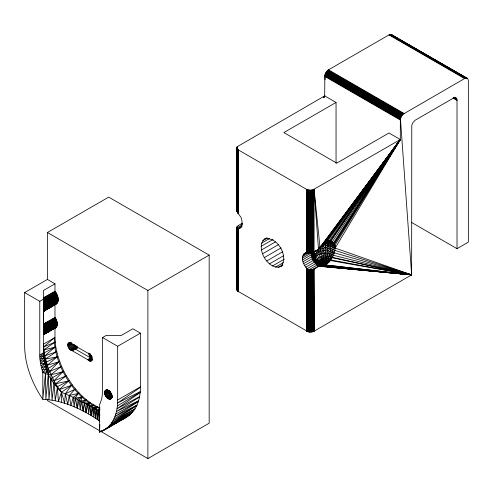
<?xml version="1.0" encoding="UTF-8"?>
<svg xmlns="http://www.w3.org/2000/svg" width="493" height="493" viewBox="0 0 493 493"><rect width="100%" height="100%" fill="white"/><g stroke="black" fill="none" stroke-linecap="round" stroke-linejoin="round"><path stroke-width="0.74" d="M57.015 325.7L43.557 333.521L43.557 334.063L56.652 326.551C58.088 323.544 56.695 320.012 54.982 317.418L54.982 304.323C60.627 302.511 57.761 294.506 54.982 291.221L54.982 283.802L47.42 279.439L24.65 292.583L24.65 346.283C24.903 365.319 32.298 383.677 42.799 399.324C63.443 400.137 83.126 409.584 99.839 421.232M56.171 326.187L43.557 333.299L43.557 332.793L57.213 324.702M56.375 325.189L43.557 332.516L43.557 299.134L39.773 301.315L24.65 292.583M54.84 292.669L43.557 299.91L56.319 293.206L43.557 299.91L55.684 292.183L43.557 298.857L43.557 297.815L54.982 291.221M56.325 327.019L43.557 334.587L55.715 327.562L56.652 326.551M43.557 334.322L56.498 326.797M55.167 304.526L43.557 311.243L57.114 303.189M54.982 327.894L54.982 337.502L43.557 344.102C44.45 352.421 43.285 360.987 46.219 368.986C48.77 378.088 55.259 385.353 61.428 392.243L64.608 403.317L65.292 393.784L71.448 385.372L72.292 384.885C79.583 394.511 88.685 403.329 100.042 407.884M47.42 399.047L47.42 400.587L147.888 458.589L209.168 423.21L209.168 255.121L108.7 197.12L47.42 232.499L47.42 279.439M336.047 163.238L336.047 102.445L324.702 95.895L323.883 97.189L324.702 95.895L324.832 75.176L326.181 72.064L328.48 69.84L388.965 34.917L390.857 34.411L467.241 78.301L468.06 79.244L468.35 80.747L468.35 242.131L457.011 248.675L457.011 100.393C457.338 98.28 454.891 96.868 453.227 98.212L414.94 120.354L412.752 122.856L411.778 125.376L411.643 274.866L314.09 331.191L311.693 331.986L308.267 331.857L237.33 290.901L236.923 289.724L236.923 227.501L237.33 226.41L238.489 225.443M236.954 227.76C242.852 231.895 243.259 218.553 239.974 216.002C239.093 214.258 237.306 212.914 236.954 210.905L236.923 147.857L237.33 146.674L324.702 95.895L323.883 97.189M237.108 290.519L237.108 228.105M237.946 213.105L238.033 149.73L236.967 148.257M238.033 213.241L238.033 149.73L306.529 189.324L309.616 190.199L312.987 189.811L400.31 139.544L400.341 119.448L401.413 116.311L403.108 114.197L464.572 78.566L466.014 78.06L467.241 78.301M238.489 213.851L238.489 150.038L238.051 213.266M307.614 252.878L307.059 189.589L307.053 252.829L310.313 252.891L313.566 252.225L318.879 249.199L400.31 139.544L388.971 132.999L336.774 163.134L283.851 132.574L336.047 102.445M316.789 264.248C313.733 261.068 309.579 255.232 314.17 251.578L314.817 253.944L314.817 257.445L315.853 260.575C314.978 263.317 317.665 265.474 319.994 266.202L411.643 274.866L400.433 118.831L324.832 75.176L325.158 79.767M302.425 258.129L310.991 253.186C311.243 258.449 314.238 263.7 318.879 266.275L411.643 274.866L334.414 252.835L330.273 251.239L325.405 250.678L320.13 246.371C325.133 245.28 330.593 245.643 335.154 248.096L411.643 274.866L325.398 264.981L324.382 263.324L322.921 250.82L322.767 243.875L328.042 243.875L334.913 245.841L334.963 250.407L333.502 255.294L330.815 259.953L327.309 263.663L323.507 265.85L318.879 266.275C315.779 268.204 311.447 271.526 307.644 269.098C303.201 265.499 299.374 255.873 305.919 252.558M327.081 241.256L325.405 242.069L325.398 264.981L329.657 259.404L331.771 254.474L332.911 249.433L332.911 245.039L331.771 241.971L328.356 241.108M55.734 346.708L57.946 356.421L46.256 362.121L45.411 366.194L41.486 367.815L40.537 363.409L44.228 360.691L43.63 355.379L43.63 346.949L54.144 337.988L54.889 347.195L44.764 355.915L48.314 368.388L47.168 371.79L45.467 373.355L42.799 399.324L42.799 372.283L41.486 367.815L44.752 363.421L44.764 355.915L44.234 352.871L55.734 346.708L54.982 337.502M237.232 211.854L237.33 146.674L236.954 210.905M237.262 226.521L236.923 289.724M307.614 269.079L307.059 331.45L307.207 268.808M111.782 396.994C111.344 392.755 111.369 392.952 111.732 397.37C111.258 400.267 107.573 399.047 106.519 397.204C102.008 393.155 106.371 386.611 109.902 391.843L108.207 390.376M237.115 211.577L237.33 149.034M237.349 212.126L237.638 149.397L237.638 212.619L238.033 149.73M237.638 228.53L237.638 291.264L237.928 228.573M238.279 213.58L238.489 150.038M310.313 332.091L310.282 269.917L309.616 332.066L309.826 269.868M46.256 362.121L46.219 368.986L42.799 372.283C49.115 376.683 56.288 373.361 62.981 371.617L63.825 371.137L61.545 366.274L57.946 356.421M237.638 291.264L238.008 228.579L238.033 291.597M61.545 366.274L50.902 374.637L50.939 379.172L53.99 380.756L57.515 386.654L55.259 400.661L53.99 380.756L48.314 368.388L59.579 361.357M48.314 368.388L48.949 399.589L50.939 379.172L52.387 377.718L62.981 371.617C59.148 363.914 56.276 355.7 54.889 347.195L43.859 349.876L43.63 355.379L39.964 359.126L40.537 363.409L44.752 363.421L45.436 359.003L56.658 351.521M111.732 397.37L111.788 396.477M111.732 395.75L111.738 395.38M140.431 333.139L117.661 346.283L117.661 399.983C117.975 412.69 112.86 427.986 99.512 432.065L99.512 405.024L101.774 398.763L102.489 393.229L102.538 337.551L106.322 335.369L121.444 335.369L132.87 328.769L140.431 333.139L140.431 386.839C140.505 398.079 137.079 410.965 126.726 416.992L103.536 430.377M57.977 301.451L43.557 309.709L57.231 301.506L57.231 298.573L58.075 298.092M111.646 397.715L111.738 396.828M90.108 402.534L87.982 404.839L86.053 412.573L86.318 403.927L73.21 397.296L61.428 392.243L57.515 386.654L53.971 383.48L52.098 400.039L50.939 379.172M99.956 409.473L98.575 411.273L97.244 419.223L97.534 410.564L99.839 409.208M102.15 430.568L99.512 432.065L99.839 424.399M111.664 397.118C108.127 402.306 102.156 388.626 108.7 390.659M111.646 395.306L111.664 394.973M111.566 397.401L111.375 398.307M242.143 223.175L241.915 225.239M99.808 408.617L96.77 407.366L92.524 407.434L91.088 415.328L89.27 403.021L86.318 403.927L93.892 408.253L93.319 416.653L92.524 407.434L93.085 405.443C79.891 397.574 69.944 385.15 62.981 371.617L53.99 380.756L66.389 375.888L72.292 384.885M318.959 248.01L318.879 249.199L312.248 252.619L312.359 189.99L312.359 252.601M44.234 352.871L43.852 358.004L40.204 361.252L44.228 360.691L44.764 355.915L55.82 352.008M99.931 410.94L98.575 411.273L99.524 411.957L98.902 420.449L98.575 411.273L93.892 408.253L95.377 417.953L96.77 407.366L97.608 406.879M67.775 344.903C67.504 342.136 71.06 342.241 72.169 344.151L87.828 353.148C92.875 353.389 93.923 365.264 87.711 359.674L72.218 350.726C69.581 350.289 67.923 347.411 67.775 344.903L71.559 342.721M88.931 352.982L89.11 355.17L90.681 357.955L87.711 359.674M111.196 398.554L111.264 397.869M282.52 265.598C269.277 274.003 252.576 245.083 266.479 237.817M110.987 398.757L111.079 398.03L112.404 397.266M312.71 258.24L312.149 254.394L312.463 252.163M314.17 251.578L313.64 255.22L314.127 261.007M321.43 266.263L411.643 274.866L330.815 259.953L329.139 261.968L325.405 264.975L323.507 263.663L319.994 257.001L317.899 249.427C323.396 247.48 329.768 247.64 334.963 250.407L411.643 274.866L325.38 264.994C321.017 264.396 316.857 262.208 314.164 258.683L315.877 256.298L316.401 252.829L315.847 250.401M82.621 396.495L81.783 396.976L80.951 401.099L83.268 411.15L84.58 402.997L85.486 400.193L86.33 399.706M110.752 398.923L110.87 398.184M311.933 255.682L311.89 252.169L312.149 254.394L313.949 259.971C316.765 263.287 321.122 264.926 325.405 264.975C329.398 258.049 332.066 249.248 329.792 241.36L325.405 243.727L322.718 245.921L325.405 248.115L332.479 243.302L334.408 244.22L335.154 248.096C329.848 251.294 321.997 256.274 323.907 263.465L325.405 264.975L326.902 258.739L327.888 250.82L327.888 242.205L325.405 242.069M334.963 250.407C330.649 252.977 325.99 256.107 324.382 261.13L325.405 264.975C321.331 263.311 318.01 260.113 315.877 256.298C320.863 252.582 328.073 252.515 333.502 255.294L411.643 274.866L323.507 265.85C321.029 263.86 325.836 262.301 327.309 263.663M320.154 246.956C320.616 252.065 321.621 256.952 321.676 261.962L323.507 263.663L313.949 259.971L312.34 257.124M110.487 399.047L110.642 398.264M75.571 389.045L65.292 393.784L67.787 404.439L69.236 395.485L78.184 393.414L75.182 398.233L77.29 408.327L79.059 400.137L81.783 396.976L75.182 398.233L74.16 406.965L73.21 397.296L79.022 392.927M111.375 394.4L111.529 394.856L106.833 397.561M324.881 263.237C325.688 258.252 330.452 255.294 334.414 252.835M73.21 397.296L70.98 405.665L69.236 395.485L74.726 389.532M109.902 399.164L110.136 398.344L112.04 397.222M57.533 302.573L43.557 310.615L56.868 302.714L57.139 301.932L43.557 309.974L57.854 301.852M61.428 392.243L58.402 401.431L57.441 387.788L59.425 389.495L71.448 385.372L61.428 392.243L61.489 402.313M109.582 399.151L109.853 398.344L112.466 396.847M314.09 251.966L314.09 189.324L318.496 249.421L400.31 139.544L334.913 245.304L334.963 246.013C329.213 249.304 322.04 254.141 322.477 261.586L323.907 263.465M109.255 399.096L109.569 398.264L112.127 396.742M320.505 246.254L318.632 249.082M42.799 372.283L47.168 371.79L47.217 365.251L57.108 356.907L45.436 359.003L45.411 366.194L42.096 370.046L46.219 368.986L47.217 365.251L58.741 361.844L49.547 371.525L48.24 374.588L45.837 399.336L45.467 373.355M108.91 398.997L109.273 398.184L111.905 396.68M325.405 263.207L326.434 261.13L330.815 257.001L411.643 274.866L321.954 266.208L323.507 265.85L319.994 266.202L318.879 265.789L325.405 264.975L315.847 262.775L314.509 261.567M108.565 398.855L108.978 398.03M315.853 260.575C319.014 255.115 327.198 255.134 332.294 257.697L411.643 274.866L322.89 265.998M237.33 209.297L237.108 209.691M335.154 248.096L400.31 139.544L322.89 244.362L319.994 247.492L314.09 189.324M43.557 310.923L57.336 302.899M313.357 259.497L312.673 258.03C313.493 252.305 320.542 250.777 325.405 250.678L330.68 246.371L334.408 244.22L400.31 139.544L322.89 244.362M321.498 245.705L323.174 243.548L325.423 242.47L400.31 139.544L333.983 243.542L334.913 245.841L334.913 245.304M323.87 97.189L324.702 95.895L323.79 97.127M400.31 139.544L330.341 241.059L330.815 241.243L328.332 240.8L329.139 241.176L400.31 139.544L330.815 241.243L326.902 241.391L325.423 242.47L327.303 241.588L400.31 139.544L332.3 241.792L331.771 241.971L333.502 242.796C331.425 240.436 327.851 240.997 325.423 242.47L400.31 139.544L333.502 242.796L333.983 243.542L331.771 241.971L325.405 245.767M321.676 245.483L326.902 241.391L327.303 241.588M108.207 398.671L108.737 397.931L112.028 396.033M107.511 398.19L108.078 397.426L112.071 395.17M111.085 393.371L111.196 393.944L109.902 391.843M318.496 249.421L319.858 247.708M107.166 397.894L107.801 397.148M54.982 283.802L43.557 290.402L43.557 352.834L39.822 357.049L39.964 359.126L43.852 358.004L43.859 349.876L55.173 342.019M56.868 303.448L43.557 311.225L56.276 303.676M87.982 404.839L88.672 413.972L89.578 405.733L93.085 405.443L96.77 407.366L95.186 409.048L95.377 417.953M325.398 242.482L323.174 243.548L323.507 243.782M59.425 389.495L69.223 380.485M280.529 266.744C289.637 257.149 277.356 235.876 264.488 238.969M326.434 263.324L330.815 259.953C326.6 256.095 312.963 260.507 319.994 266.202L322.921 265.351M317.437 264.796L325.405 264.975L321.676 266.269C317.196 263.157 324.406 259.737 327.426 261.302L332.294 257.697M72.218 350.726L76.47 348.496L76.939 346.061M106.217 396.822L111.338 393.771M99.512 432.065L100.8 431.073M53.971 383.48L55.697 383.739L65.551 376.369M43.557 334.587L56.134 327.223M140.135 392.564L116.977 408.759L139.574 396.606M140.419 387.332L117.587 403.009L140.234 391.627M105.933 396.415L106.784 395.842M108.978 390.739L105.742 392.804L104.633 392.866L105.755 393.211L109.729 390.961M136.69 405.745L112.879 420.942L135.057 408.789M138.311 401.61L114.949 416.486L137.029 405.018M111.954 394.184L106.519 397.204L111.449 393.907M56.868 294.272L43.557 302.548L57.114 294.82M139.488 397.044L116.453 411.464L138.558 400.784M112.231 395.294L108.38 397.654L107.856 398.449L108.737 397.931M43.557 298.857L55.339 291.696L43.557 298.857L55.684 292.183M43.557 324.924L55.487 318.201L43.557 324.924L55.241 317.806L43.557 324.924L55.715 318.601L55.093 319.495L43.557 326.736L56.134 319.427M56.325 319.846L43.557 327.623L56.498 320.271M57.706 296.466L43.557 305.062L57.854 297.014M57.977 297.556L43.557 305.999L57.231 298.573L43.557 306.88L58.143 298.616M117.359 405.936L140.197 392.108M57.102 322.373L43.557 330.513L57.163 322.786M43.557 332.516L57.243 324.345M57.336 295.369L43.557 303.577L57.533 295.917M57.015 297.501L43.557 305.537L57.139 298.043L56.868 296.952L43.557 304.082L56.695 296.404L56.276 295.301L43.557 303.066L56.498 295.849M56.652 320.696L43.557 328.492L56.794 321.116M57.299 299.103L43.557 307.299L58.18 299.128M58.18 300.114L43.557 308.797L58.143 300.576M134.854 409.116L111.634 422.939L132.894 411.76M132.42 412.333L108.762 426.439L130.146 414.564M57.213 323.186L43.557 331.241L57.243 323.581M43.557 334.063L56.794 326.286M129.597 415.02L105.391 429.243L127.034 416.807M57.342 299.615L43.557 307.7L57.354 300.114L43.557 308.445L57.342 300.594M57.299 301.063L43.557 309.123L58.075 301.026M55.684 304.169L43.557 311.163L56.029 303.934M113.988 418.791L136.869 405.394M57.015 302.338L43.557 310.208L57.706 302.227M56.911 321.541L43.557 329.33L57.015 321.96M43.557 333.299L57.102 325.386M122.93 418.853L101.576 431.313L126.726 416.992M56.029 294.759L43.557 302.03L56.603 293.736M43.557 299.91L56.011 292.688M43.557 309.425L57.231 301.506M43.557 310.424L56.868 302.714M43.557 331.912L57.25 323.969M55.093 327.888L43.557 334.562L55.487 327.697M107.492 390.049L106.211 390.789L105.225 390.499M43.557 308.082L58.199 299.627M50.539 306.892L44.191 310.553L54.501 304.748M51.808 306.159L53.078 305.426M43.557 311.243L56.603 303.682M43.557 311.225L56.011 304.039M54.982 317.418L43.557 324.018L54.396 318.287M55.931 319.014L43.557 325.83L55.715 318.601L54.643 318.681M43.557 329.737L56.171 322.447L43.557 330.131L56.257 322.86M57.163 325.053L43.557 332.793M43.557 333.718L56.911 326.002M55.931 327.401L43.557 334.494M238.242 225.597L242.229 223.28M236.967 227.852L242.143 224.851M237.688 228.549L241.582 226.299M238.846 228.567L242.143 226.663M47.42 232.499L147.888 290.5L209.168 255.121M54.329 342.506L43.63 346.949L43.63 355.379L39.822 357.049L39.773 355.015L43.557 352.834M68.305 343.208L69.562 342.475M68.016 343.664L70.536 342.21M67.837 344.237L70.992 342.419M67.837 345.642L71.621 343.461M68.016 346.425L72.428 343.874M68.305 347.214L73.346 344.305M68.693 347.984L74.363 344.712M69.168 348.705L74.837 345.433M69.704 349.352L76.008 345.71M70.289 349.894L76.594 346.259M70.9 350.313L77.204 346.678M71.51 350.597L77.185 347.325M72.095 350.733L77.136 347.824M262.689 240.639L267.329 237.959M75.608 348.995L76.92 348.237M76.082 348.816L77.395 348.064M261.555 243.141L269.511 238.55M261.167 246.309L273.104 239.413M261.555 249.92L275.482 241.878M262.689 253.735L278.607 244.546M88.931 354.393L90.244 353.635M89.11 355.17L90.422 354.412M89.399 355.958L90.712 355.206M89.788 356.735L91.753 355.595M90.262 357.456L92.228 356.316M264.488 257.488L281.072 247.911M87.828 359.816L92.24 357.265M88.413 360.358L92.197 358.177M89.023 360.777L92.179 358.959M89.634 361.061L92.154 359.607M90.219 361.196L92.739 359.742M90.761 361.172L92.018 360.445M266.836 260.926L282.754 251.732M269.572 263.81L283.5 255.768M272.506 265.949L284.449 259.059M275.445 267.2L283.401 262.603M278.181 267.471L282.822 264.79M303.676 254.086L306.313 252.564M302.992 255.171L307.601 252.508M302.566 256.539L309.154 252.736M311.872 252.675L313.838 251.541M302.566 259.891L311.132 254.943M302.992 261.746L311.558 256.798M303.676 263.626L312.248 258.683M304.6 265.462L313.172 260.52M305.728 267.181L314.3 262.233M315.582 263.773L307.053 268.697L307.059 331.45M316.981 265.068L308.914 269.72L308.932 331.986M311.872 269.856L318.429 266.072M105.866 391.51L104.775 391.337L105.94 391.226L107.77 390.166M108.392 390.277L105.767 391.799L104.689 391.682M105.668 395.99L110.962 393.038M93.929 404.956L91.088 406.596L91.088 415.328M112.429 397.198L110.432 398.344L110.204 399.127L110.136 398.344M117.661 399.983L140.431 386.839M107.135 427.93L129.881 414.804M43.557 306.443L57.231 298.573M43.557 327.179L55.487 320.333M56.399 324.825L43.557 332.22L56.412 324.456L43.557 331.586L56.399 324.067L56.325 323.272L43.557 330.883L56.375 323.673M55.949 326.773L43.557 333.903L56.073 326.489L43.557 333.521M40.968 365.603L44.752 363.421M108.959 390.579L105.705 392.453L104.621 392.453M43.557 304.575L56.868 296.952M43.557 334.205L55.654 327.278M43.557 310.781L56.498 303.38M43.557 334.42L55.296 327.709M105.225 395.109L110.759 392.206M110.259 424.775L132.666 412.062M114.672 423.462L115.991 422.711M117.309 421.965L118.628 421.213M120.606 420.091L121.925 419.346M104.892 394.197L110.253 391.541M115.775 414.04L138.447 401.21M55.814 321.177L43.557 328.061L55.654 320.752L55.949 321.602L43.557 328.917L56.073 322.028M119.793 420.474L121.105 419.74M106.205 394.788L105.04 394.653L109.933 392.274M57.515 386.654L68.379 380.972L55.697 383.739M109.699 390.746L105.742 392.804L109.729 390.826M43.557 297.815L54.501 292.176M105.927 393.993L104.775 393.747L110.167 391.331M105.847 393.55L110.229 391.411M106.377 395.096L105.434 395.552L106.58 395.565M106.063 394.32L110.715 392.064M81.783 396.976L77.136 399.182L77.29 408.327M123.577 418.471L126.405 417.146M49.547 371.525L60.707 366.761M304.6 253.316L307.053 252.829L306.529 189.324L306.529 252.866M93.892 408.253L96.77 407.366M325.398 264.981L321.023 265.807L317.572 264.914M329.792 241.36L330.815 241.089M99.746 409.03L96.4 409.819L97.244 419.223M318.632 265.628L319.039 265.53M110.204 392.231L110.987 393.5M104.689 393.303L105.755 393.211M89.27 403.021L84.58 402.997L86.053 412.573M322.718 264.759L320.234 264.71L315.847 262.775M110.913 393.063L110.487 392.638M104.633 392.058L105.748 392.12M308.914 252.872L308.932 190.119M322.767 264.451L316.167 263.632M327.888 242.205L332.479 243.302M330.341 260.532L411.643 274.866M104.892 391.023L105.94 391.226M320.53 265.283L316.401 263.829L315.391 262.664M105.04 390.739L106.087 391.004M314.331 261.308L323.174 263.897M327.426 261.302L329.139 261.968M106.408 390.622L105.668 390.129M72.169 344.151L75.022 345.273M330.316 240.966L332.3 241.792L331.308 241.323M314.164 258.683L312.919 256.594L312.919 252.927L313.64 255.22L316.401 259.521L321.676 261.962L318.515 257.697L316.401 252.829L319.039 254.474M105.933 390.006L106.815 390.37M106.217 389.926L107.03 390.296M332.911 245.039L334.963 246.013M106.519 389.889L107.295 390.271M109.255 391.159L109.588 391.331M322.915 264.168L318.33 261.389L316.401 259.521M106.833 389.901L107.548 390.265M107.838 390.314L107.166 389.957L108.164 390.413L107.511 390.055M108.91 390.863L109.292 391.072M107.856 390.197L109.002 390.85M391.269 34.485L467.567 78.541M390.857 34.411L467.185 78.473M390.413 34.411L466.07 78.097M389.945 34.498L465.552 78.147M389.458 34.67L465.065 78.319M388.965 34.917L464.572 78.566M454.577 97.176L455.902 97.947M454.897 97.423L456.228 98.187M454.515 97.349L456.506 98.501M454.065 97.355L456.721 98.89M453.566 97.423L456.882 99.333M453.665 97.922L456.98 99.839M453.03 98.095L457.011 100.393M328.48 69.84L404.081 113.489M327.993 70.154L403.594 113.809M327.506 70.548L403.108 114.197M327.038 70.998L402.645 114.653M326.594 71.51L402.202 115.159M326.181 72.064L401.789 115.713M325.805 72.662L401.413 116.311M325.479 73.278L401.086 116.927M325.207 73.907L400.815 117.556M324.986 74.548L400.593 118.197M324.733 75.793L400.341 119.448M324.702 76.378L400.31 120.033M411.248 222.257L457.011 248.675M102.538 337.551L117.661 346.283M75.189 349.013L90.681 357.955M316.469 250.777L321.023 253.864L323.5 256.163M318.989 247.911L322.921 250.82L325.405 253.359M317.899 249.427L323.174 253.482M391.639 34.652L392.459 35.595M331.771 241.971L334.408 244.22M63.825 371.137L66.389 375.888M324.382 263.324L321.676 256.483M314.817 253.944L315.877 256.298M311.693 253.347L312.149 254.394M331.771 254.474L332.374 257.556M79.059 400.137L80.334 409.732L80.951 401.099L85.486 400.193L82.793 402.048L83.268 411.15M99.524 411.957L99.826 415.673M111.788 395.756L111.8 396.6M311.724 269.881L312.359 331.857L312.359 269.745M309.616 252.909L309.616 190.199L310.288 252.891L310.313 190.224M307.644 252.884L307.644 189.811L308.242 252.897M314.09 269.042L314.09 331.191L313.585 269.301L313.566 331.456M312.229 252.619L311.693 190.119L311.693 252.718M313.862 269.16L314.09 331.191M312.069 269.807L312.359 331.857M307.644 189.811L307.959 252.891M306.529 189.324L306.8 252.847M309.616 190.199L309.826 252.903M307.059 189.589L307.207 252.841M237.275 226.503L237.102 288.923L237.102 226.768M318.879 265.789L318.879 266.275M313.566 189.589L313.566 252.225M312.987 189.811L312.987 252.441M312.987 269.542L312.987 331.678M311.693 269.887L311.693 331.986M311.015 190.199L311.015 252.823M311.015 269.93L311.015 332.06M309.616 269.85L309.616 332.066M308.267 189.99L308.267 252.897M308.267 269.443L308.267 331.857M307.644 269.098L307.644 331.678M306.529 268.137L306.529 331.191M238.489 228.586L238.489 291.905M237.33 146.674L237.336 212.107M237.33 226.41L237.33 290.901M237.102 147.056L237.108 211.559M236.973 147.45L236.967 211.016M236.973 227.131L236.967 290.124M147.888 290.5L147.888 458.589M39.773 301.315L39.773 355.015M56.325 325.534L43.557 333.052L56.325 325.534M324.702 95.895L323.802 97.133L324.702 95.895M55.475 293.692L43.557 300.97L55.764 294.222L55.475 293.692"/></g></svg>
